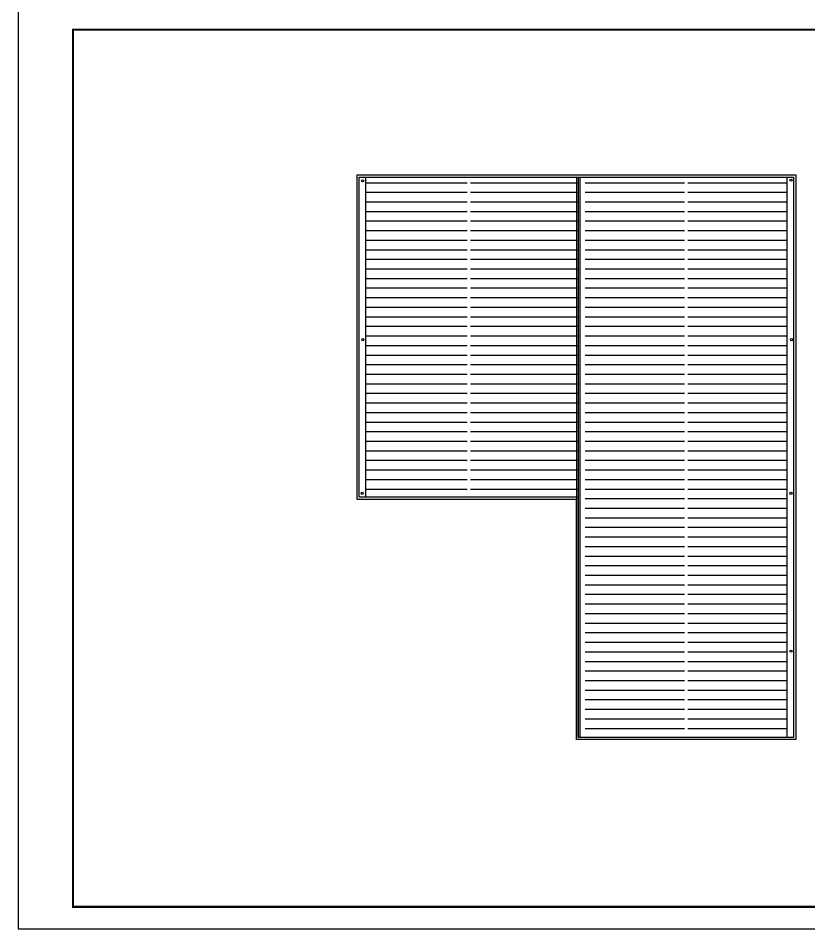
# Model space of a CAD drawing. Extents: x 1680110 to 4798266, y 269661 to 1249705.
# Drawn here: x 2361418 to 2433504, y 473232 to 556282 of the extents above; entities that cross this region are included whole.
import ezdxf

# ---------------------------------------------------------------- set-up
doc = ezdxf.new("R2010")
doc.units = 0
doc.header["$LTSCALE"] = 1000
doc.header["$MEASUREMENT"] = 0
for name, color, linetype in [('PUB_TITLE', 4, 'Continuous'), ('屋面', 42, 'Continuous'), ('线', 150, 'Continuous')]:
    doc.layers.add(name, color=color, linetype=linetype)

msp = doc.modelspace()

# ---------------------------------------------------------------- hatches: boundary and pattern name
at = {"layer": '屋面'}
h = msp.add_hatch(dxfattribs=at)
h.set_pattern_fill('ANSI31', color=253, scale=550, angle=135, style=0)
h.set_pattern_definition([(180, (1726972.1, 79397.5), (-1e-13, -873.125), [])])
h.paths.add_polyline_path([(2393116, 512590.4), (2402366, 512590.4), (2402366, 541790.4), (2393116, 541790.4)])
h.paths.add_polyline_path([(2402666, 512590.4), (2412516, 512590.4), (2412516, 541790.4), (2402666, 541790.4)])
h.paths.add_polyline_path([(2413116, 490690.4), (2422166, 490690.4), (2422166, 541790.4), (2413116, 541790.4)])
h.paths.add_polyline_path([(2431516, 541790.4), (2422466, 541790.4), (2422466, 490690.4), (2431516, 490690.4)])

# ---------------------------------------------------------------- linework, layer by layer
at = {"color": 253}
for centre in [(2392821.6, 541455.5), (2431882, 541507.6), (2392844.3, 526970), (2431937.5, 526970), (2392782.7, 512955), (2431875.8, 512955), (2431875.8, 498549.9)]:
    msp.add_circle(centre, 100, dxfattribs=at)
at = {"layer": 'PUB_TITLE'}
msp.add_lwpolyline([(2361418.2, 473232.4), (2480218.2, 473232.4), (2480218.2, 557232.4), (2361418.2, 557232.4)], close=True, dxfattribs=at)
at = {"layer": 'PUB_TITLE', "const_width": 200}
msp.add_lwpolyline([(2366418.2, 475232.4), (2478218.2, 475232.4), (2478218.2, 555232.4), (2366418.2, 555232.4)], close=True, dxfattribs=at)
at = {"layer": '屋面', "color": 253}
for points in [[(2392316, 541990.4), (2432316, 541990.4), (2432316, 490490.4), (2412316, 490490.4), (2412316, 512390.4), (2392316, 512390.4)], [(2392516, 541790.4), (2432116, 541790.4), (2432116, 490690.4), (2412516, 490690.4), (2412516, 512590.4), (2392516, 512590.4)]]:
    msp.add_lwpolyline(points, close=True, dxfattribs=at)
at = {"layer": '线', "color": 253}
for p, q in [((2412366, 490690.4), (2412366, 541790.4)), ((2412516, 490690.4), (2412516, 541790.4)), ((2412666, 490690.4), (2412666, 541790.4))]:
    msp.add_line(p, q, dxfattribs=at)
for points in [[(2393116, 512590.4), (2393116, 541790.4)], [(2431516, 541790.4), (2431516, 490690.4)]]:
    msp.add_lwpolyline(points, dxfattribs=at)

doc.saveas('drawing.dxf')
